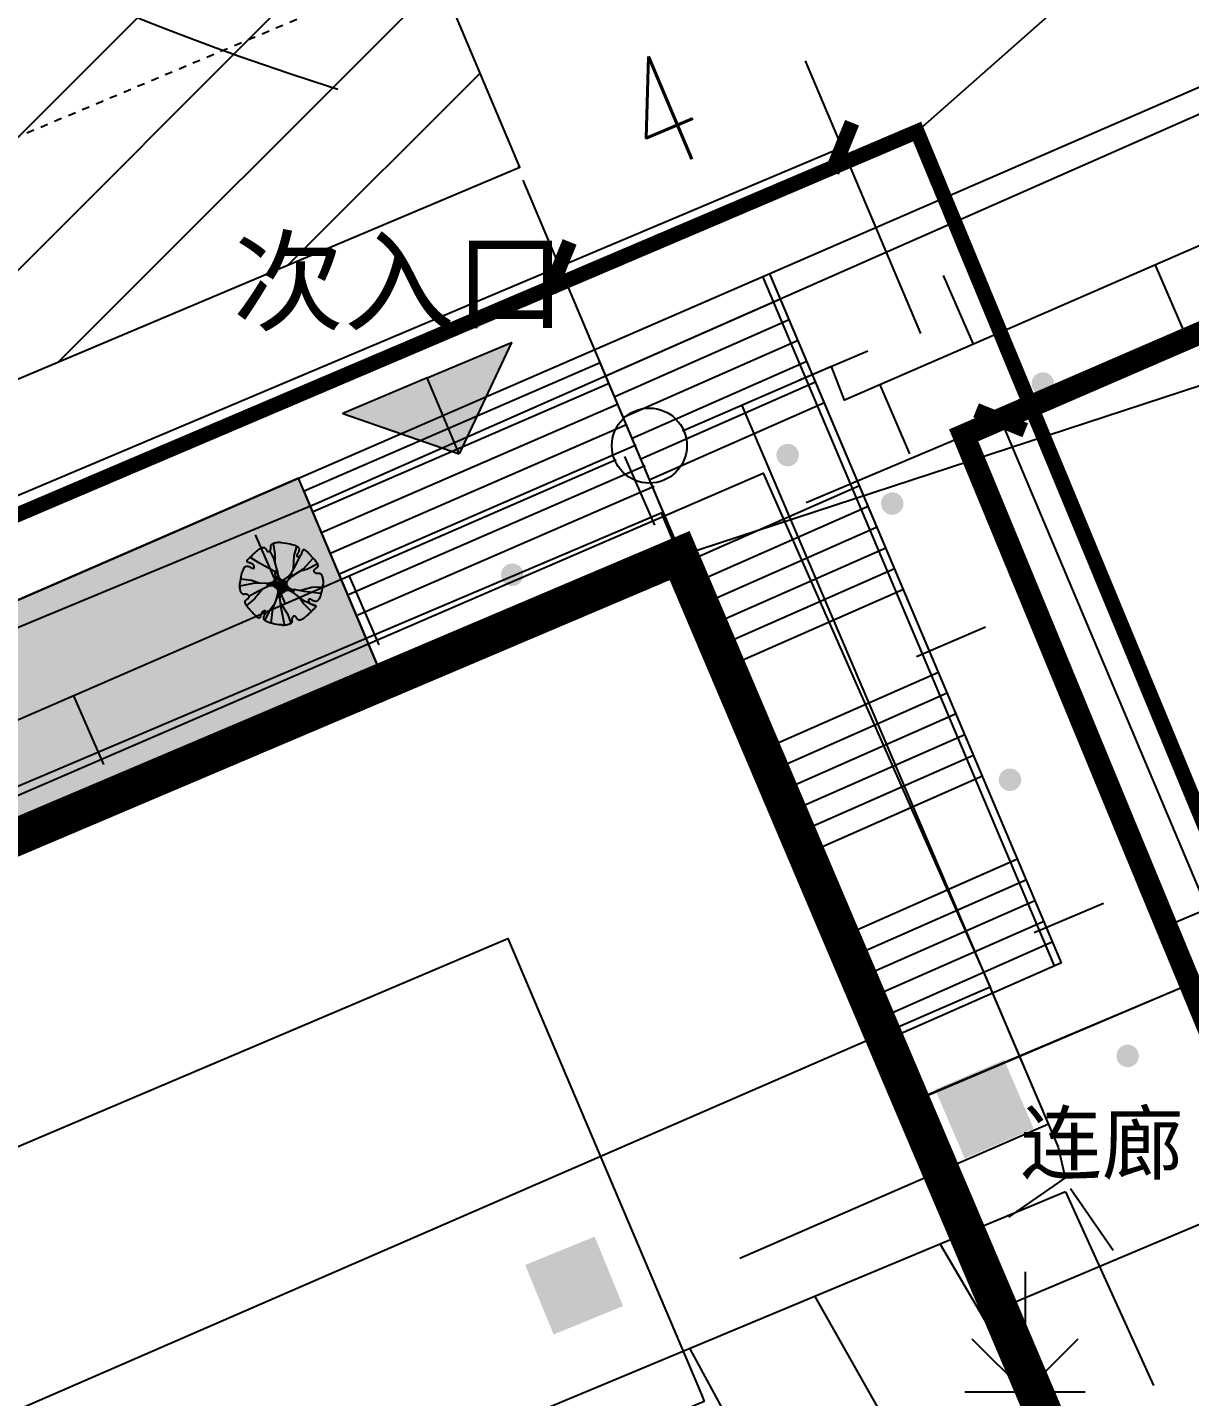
# Model space of a CAD drawing. Header units: metres. Extents: x 36500 to 80772748, y -35000 to 5806266.
# Drawn here: x 40386369.11 to 40386384.59, y 2903150.33 to 2903168.57 of the extents above; entities that cross this region are included whole.
import ezdxf
from ezdxf.enums import TextEntityAlignment as Align
from ezdxf.xclip import XClip

# ---------------------------------------------------------------- set-up
doc = ezdxf.new("R2010")
doc.units = ezdxf.units.M
doc.header["$LTSCALE"] = 10
doc.header["$XCLIPFRAME"] = 0
for name, pattern in [('2', [0]), ('236', [1.5, 1, -0.5]), ('CENTER2', [1.125, 0.75, -0.125, 0.125, -0.125]), ('DASH', [0.35, 0.25, -0.1])]:
    doc.linetypes.add(name, pattern=pattern)
for name, color, linetype in [('DIM_COOR', 3, 'Continuous'), ('dx', 252, 'Continuous'), ('PUB_DIM', 3, 'Continuous'), ('PUB_TEXT', 7, 'Continuous'), ('体育设施', 7, 'Continuous'), ('其它附属工程', 94, 'Continuous'), ('坐标', 7, 'Continuous'), ('总平面-场地', 40, 'Continuous'), ('总平面-建筑轮廓线', 4, 'Continuous'), ('总平面-消防登高面', 2, 'Continuous'), ('总平面-绿化', 3, 'Continuous'), ('总平面定位', 7, 'Continuous'), ('文字标注', 7, 'Continuous'), ('用地红线', 7, 'Continuous')]:
    doc.layers.add(name, color=color, linetype=linetype)
doc.styles.add('_TCH_DIM_T3', font='SIMPLEX', dxfattribs={"width": 0.7058823529411765, "bigfont": 'GBCBIG'})
doc.styles.get("Standard").update_dxf_attribs({"font": ''})
doc.styles.add('宋体', font='')
doc.styles.get('Standard').set_extended_font_data('SimSun')
doc.styles.get('宋体').set_extended_font_data('SimSun')
doc.dimstyles.new('_TCH_ARCH_MM_M&&1', dxfattribs={"dimtxt": 1.4875, "dimasz": 0.5, "dimexe": 1.25, "dimexo": 1.5, "dimgap": 0.6312500000000001, "dimtad": 1, "dimdec": 0, "dimzin": 0, "dimdsep": 46, "dimtxsty": '_TCH_DIM_T3', "dimblk": 'ARCHTICK', "dimcen": 0.09, "dimclrt": 7, "dimazin": 2, "dimtfac": 1, "dimtdec": 0, "dimtix": 1, "dimtmove": 2, "dimatfit": 3, "dimfxl": 0, "dimtolj": 1, "dimtzin": 0, "dimarcsym": 0})

# ---------------------------------------------------------------- blocks, each defined once
blk = doc.blocks.new('A$C5779447E')
h = blk.add_hatch(color=256)
h.dxf.hatch_style = 1
h.paths.add_polyline_path([(0, 274.1815253379755), (0, -274.1815253379755), (-609.7725803200155, -274.1815253379755)])
h.paths.add_polyline_path([(0, 274.1815253379755), (0, -274.1815253379755), (609.7725803200155, -274.1815253379755)])
for points in [[(0, 274.1815253379755), (0, -274.1815253379755), (-609.7725803200155, -274.1815253379755), (0, 274.1815253379755)], [(0, 274.1815253379755), (0, -274.1815253379755), (609.7725803200155, -274.1815253379755), (0, 274.1815253379755)]]:
    blk.add_lwpolyline(points)
blk = doc.blocks.new('954200')
at = {"color": 0, "linetype": 'Continuous', "lineweight": -3, "flags": 128}
for points in [[(0, 1.6), (0, 0), (0.707, 0.707)], [(-0.707, 0.707), (0, 0)], [(-0.8, 0), (0.8, 0)]]:
    blk.add_lwpolyline(points, dxfattribs=at)
blk = doc.blocks.new('6452110')
at = {"linetype": '2'}
h = blk.add_hatch(color=0, dxfattribs=at)
edge = h.paths.add_edge_path(flags=0)
edge.add_arc((0, 0.8499999999999998), 0.15, 0, 360)
blk = doc.blocks.new('6452120')
at = {"color": 0, "linetype": 'Continuous', "flags": 128}
blk.add_lwpolyline([(0, 0), (0, 1)], dxfattribs=at)
blk = doc.blocks.new('2382010')
at = {"linetype": '2'}
blk.add_hatch(color=0, dxfattribs=at).paths.add_polyline_path([(-0.5, -0.5), (0.5, -0.5), (0.5, 0.5), (-0.5, 0.5)])
blk = doc.blocks.new('地形1')
at = {"layer": 'dx', "linetype": '2'}
h = blk.add_hatch(color=252, dxfattribs=at)
edge = h.paths.add_edge_path(flags=0)
edge.add_arc((40386380.63142641, 2903162.226937691), 0.1499997497983925, 0, 360)
h = blk.add_hatch(color=252, dxfattribs=at)
edge = h.paths.add_edge_path(flags=0)
edge.add_arc((40386382.19948895, 2903158.54710365), 0.149999913486051, 0, 360)
h = blk.add_hatch(color=252, dxfattribs=at)
edge = h.paths.add_edge_path(flags=0)
edge.add_arc((40386383.76754856, 2903154.867268362), 0.1500000744950821, 0, 360)
at = {"layer": 'dx', "color": 252, "linetype": 'Continuous', "lineweight": -3, "flags": 128}
for points in [[(40386433.669605, 2903189.007678999), (40386372.958009, 2903162.220727999), (40386344.45625, 2903150.387472), (40386340.672179, 2903156.169646001), (40386373.918734, 2903171.010666999)], [(40386386.51236583, 2903166.439682469), (40386381.71139017, 2903164.349963191)], [(40386381.71139017, 2903164.349963191), (40386381.31228847, 2903165.266869857)], [(40386381.71139017, 2903164.349963191), (40386379.993, 2903163.602), (40386379.82, 2903164.052), (40386377.83667857, 2903163.19025)], [(40386379.387417, 2903163.870847999), (40386380.30737574, 2903164.262863196)], [(40386378.62782283, 2903163.534947668), (40386382.83945484, 2903153.651331669), (40386382.93582284, 2903153.244258668), (40386382.17882684, 2903152.720496668)], [(40386376.95520238, 2903162.80725), (40386372.54782142, 2903160.89225)], [(40386372.54782142, 2903160.89225), (40386372.14931455, 2903161.809415343)], [(40386372.54782142, 2903160.89225), (40386368.58117857, 2903159.16875)], [(40386380.95547779, 2903160.191013034), (40386381.87543653, 2903160.583028231)], [(40386382.52353857, 2903156.51117807), (40386383.44349732, 2903156.903193267)], [(40386382.938421, 2903153.056396999), (40386366.253742, 2903146.092636)], [(40386382.938421, 2903153.056396999), (40386384.111594, 2903150.475746001)], [(40386383.00617759, 2903153.103277468), (40386383.57515831, 2903152.280926607)], [(40386381.2699531, 2903152.360020899), (40386382.10801791, 2903150.929651465)], [(40386379.6014852, 2903151.663644799), (40386381.25124976, 2903148.740480472)], [(40386377.9330173, 2903150.967268699), (40386378.74471705, 2903149.474473806)]]:
    blk.add_lwpolyline(points, dxfattribs=at)
at = {"layer": 'dx', "color": 252, "linetype": '236', "lineweight": -3, "flags": 128}
for points in [[(40386384.265, 2903156.587000001), (40386385.12384595, 2903154.582177121), (40386416.41256805, 2903167.986442544)], [(40386337.33618, 2903134.220549001), (40386382.71191499, 2903153.9626788), (40386381.93613712, 2903155.78588671)]]:
    blk.add_lwpolyline(points, dxfattribs=at)
at = {"layer": 'dx', "color": 252, "linetype": 'Continuous', "lineweight": -3, "flags": 128}
blk.add_lwpolyline([(40386336.22, 2903135.908000002), (40386335.91779541, 2903136.603134633), (40386333.19537166, 2903142.86475264), (40386375.84, 2903161.302), (40386378.90992291, 2903162.62926982), (40386381.93613712, 2903155.78588671)], close=True, dxfattribs=at)
at = {"layer": 'dx', "color": 252, "linetype": 'Continuous', "lineweight": -3}
blk.add_polyline3d([(40386413.325, 2903176.942, 0), (40386415.75305579, 2903171.29165131, 0), (40386420.564, 2903173.359, 0), (40386429.66314638, 2903177.26906578, 0), (40386430.967928, 2903174.222761001, 0), (40386416.41197289, 2903167.986187544, 0), (40386415.63400148, 2903169.829165339, 0), (40386384.265, 2903156.587000001, 0), (40386381.583, 2903163.136, 0)], close=True, dxfattribs=at)
blk.add_circle((40386377.39594052, 2903162.998749864), 0.4999999851796118, dxfattribs=at)
at = {"layer": 'dx', "color": 252}
for name, p, rotation in [('6452120', (40386384.13156001, 2903165.403389811), 203.5220289546251), ('6452110', (40386382.29774667, 2903164.605186414), 203.5220289546251), ('6452120', (40386380.46393334, 2903163.806983017), 203.5220289546251), ('6452110', (40386378.89890909, 2903163.65178747), 203.4848728831772), ('6452120', (40386377.06457841, 2903162.85477371), 203.4848728831772), ('6452110', (40386375.23024772, 2903162.05775995), 203.4848728831772), ('6452120', (40386373.39591704, 2903161.26074619), 203.4848728831772), ('6452110', (40386371.56158635, 2903160.46373243), 203.4848728831772), ('6452120', (40386369.72725566, 2903159.66671867), 203.4848728831772), ('2382010', (40386381.85877558, 2903154.15897116), 203.2691344804362), ('2382010', (40386376.39401962, 2903151.8089639), 202.2595231823904)]:
    blk.add_blockref(name, p, dxfattribs=dict(at, rotation=rotation))
blk.add_blockref('954200', (40386382.399742, 2903150.392067897), dxfattribs=at)
blk = doc.blocks.new('_ArchTick')
at = {"color": 0, "linetype": 'ByBlock', "const_width": 0.4}
blk.add_lwpolyline([(-0.5, -0.5), (0.5, 0.5)], dxfattribs=at)
blk = doc.blocks.new('*D278')
at = {"layer": 'Defpoints', "color": 0, "linetype": 'Continuous', "transparency": 16777216}
for p in [(40386370.35472524, 2903179.297420742), (40386371.77932812, 2903175.922718158), (40386336.79018683, 2903161.152340639)]:
    blk.add_point(p, dxfattribs=at)
at = {"layer": '总平面-消防登高面', "color": 0, "linetype": 'Continuous', "lineweight": -2, "transparency": 16777216}
for p, q in [((40386371.19596443, 2903177.304632343), (40386369.86858884, 2903180.449015897)), ((40386335.36558396, 2903164.527043223), (40386370.35472524, 2903179.297420742)), ((40386336.20682315, 2903162.534254825), (40386334.87944756, 2903165.678638378))]:
    blk.add_line(p, q, dxfattribs=at)
at = {"layer": '总平面-消防登高面', "color": 0, "linetype": 'Continuous', "lineweight": -2, "transparency": 16777216, "xscale": 0.5, "yscale": 0.5, "zscale": 0.5}
for p, rotation in [((40386370.35472524, 2903179.297420742), 22.88663867739239), ((40386335.36558396, 2903164.527043223), 202.8866386773924)]:
    blk.add_blockref('_ArchTick', p, dxfattribs=dict(at, rotation=rotation))
at = {"layer": '总平面-消防登高面', "color": 7, "linetype": 'Continuous', "transparency": 16777216, "insert": (40386352.32540456, 2903173.178986656), "char_height": 1.4875, "attachment_point": 5, "rotation": 22.886638677392387, "style": '_TCH_DIM_T3'}
blk.add_mtext('\\A1;38', dxfattribs=at)
blk = doc.blocks.new('*D293')
at = {"layer": 'Defpoints', "color": 0, "linetype": 'Continuous', "transparency": 16777216}
for p in [(40386378.10089917, 2903161.658283183), (40386387.36376586, 2903150.809550505), (40386383.38893215, 2903149.131607225)]:
    blk.add_point(p, dxfattribs=at)
at = {"layer": 'PUB_DIM', "color": 0, "linetype": 'Continuous', "lineweight": -2, "transparency": 16777216}
for p, q in [((40386379.48281337, 2903162.241646864), (40386383.22732805, 2903163.822362863)), ((40386382.07573289, 2903163.336226463), (40386387.36376586, 2903150.809550505)), ((40386384.77084634, 2903149.714970905), (40386388.51536102, 2903151.295686904))]:
    blk.add_line(p, q, dxfattribs=at)
at = {"layer": 'PUB_DIM', "color": 0, "linetype": 'Continuous', "lineweight": -2, "transparency": 16777216, "xscale": 0.5, "yscale": 0.5, "zscale": 0.5}
for p, rotation in [((40386382.07573289, 2903163.336226463), 112.8866386622384), ((40386387.36376586, 2903150.809550505), 292.8866386622385)]:
    blk.add_blockref('_ArchTick', p, dxfattribs=dict(at, rotation=rotation))
at = {"layer": 'PUB_DIM', "color": 7, "linetype": 'Continuous', "transparency": 16777216, "insert": (40386385.98650405, 2903157.607638519), "char_height": 1.4875, "attachment_point": 5, "rotation": 292.8866386622384, "style": '_TCH_DIM_T3'}
blk.add_mtext('\\A1;14', dxfattribs=at)
blk = doc.blocks.new('*D294')
at = {"layer": 'Defpoints', "color": 0, "linetype": 'Continuous', "transparency": 16777216}
for p in [(40386382.06254073, 2903151.499242123), (40386383.94732402, 2903147.034430817), (40386334.04102279, 2903131.227354247)]:
    blk.add_point(p, dxfattribs=at)
at = {"layer": 'PUB_DIM', "color": 0, "linetype": 'Continuous', "lineweight": -2, "transparency": 16777216}
for p, q in [((40386382.64590441, 2903150.117327936), (40386384.43346041, 2903145.882835662)), ((40386335.92580608, 2903126.762542941), (40386383.94732402, 2903147.034430817)), ((40386334.62438647, 2903129.84544006), (40386336.41194247, 2903125.610947786))]:
    blk.add_line(p, q, dxfattribs=at)
at = {"layer": 'PUB_DIM', "color": 0, "linetype": 'Continuous', "lineweight": -2, "transparency": 16777216, "xscale": 0.5, "yscale": 0.5, "zscale": 0.5}
for p, rotation in [((40386383.94732402, 2903147.034430817), 22.88663868115071), ((40386335.92580608, 2903126.762542941), 202.8866386811507)]:
    blk.add_blockref('_ArchTick', p, dxfattribs=dict(at, rotation=rotation))
at = {"layer": 'PUB_DIM', "color": 7, "linetype": 'Continuous', "transparency": 16777216, "insert": (40386359.40181501, 2903138.165241549), "char_height": 1.4875, "attachment_point": 5, "rotation": 22.886638681150714, "style": '_TCH_DIM_T3'}
blk.add_mtext('\\A1;52', dxfattribs=at)
blk = doc.blocks.new('*D296')
at = {"layer": 'Defpoints', "color": 0, "linetype": 'Continuous', "transparency": 16777216}
for p in [(40386376.20096216, 2903165.384574505), (40386377.83119082, 2903161.522770667), (40386329.94745079, 2903141.309044555)]:
    blk.add_point(p, dxfattribs=at)
at = {"layer": 'PUB_DIM', "color": 0, "linetype": 'Continuous', "lineweight": -2, "transparency": 16777216}
for p, q in [((40386377.24782714, 2903162.904684853), (40386375.71482576, 2903166.536169659)), ((40386328.31722214, 2903145.170848392), (40386376.20096216, 2903165.384574505)), ((40386329.36408711, 2903142.69095874), (40386327.83108574, 2903146.322443547))]:
    blk.add_line(p, q, dxfattribs=at)
at = {"layer": 'PUB_DIM', "color": 0, "linetype": 'Continuous', "lineweight": -2, "transparency": 16777216, "xscale": 0.5, "yscale": 0.5, "zscale": 0.5}
for p, rotation in [((40386376.20096216, 2903165.384574505), 22.88663873019065), ((40386328.31722214, 2903145.170848392), 202.8866387301906)]:
    blk.add_blockref('_ArchTick', p, dxfattribs=dict(at, rotation=rotation))
at = {"layer": 'PUB_DIM', "color": 7, "linetype": 'Continuous', "transparency": 16777216, "insert": (40386351.72434212, 2903156.544466119), "char_height": 1.4875, "attachment_point": 5, "rotation": 22.88663873019065, "style": '_TCH_DIM_T3'}
blk.add_mtext('\\A1;52', dxfattribs=at)
blk = doc.blocks.new('*D297')
at = {"layer": 'Defpoints', "color": 0, "linetype": 'Continuous', "transparency": 16777216}
for p in [(40386379.96302436, 2903166.97269804), (40386381.59325301, 2903163.110894205), (40386377.83119083, 2903161.522770669)]:
    blk.add_point(p, dxfattribs=at)
at = {"layer": 'PUB_DIM', "color": 0, "linetype": 'Continuous', "lineweight": -2, "transparency": 16777216}
for p, q in [((40386381.00988933, 2903164.49280839), (40386379.47688795, 2903168.124293195)), ((40386376.20096218, 2903165.384574505), (40386379.96302436, 2903166.97269804)), ((40386377.24782715, 2903162.904684855), (40386375.71482577, 2903166.536169659))]:
    blk.add_line(p, q, dxfattribs=at)
at = {"layer": 'PUB_DIM', "color": 0, "linetype": 'Continuous', "lineweight": -2, "transparency": 16777216, "xscale": 0.5, "yscale": 0.5, "zscale": 0.5}
for p, rotation in [((40386379.96302436, 2903166.97269804), 22.88663873627908), ((40386376.20096218, 2903165.384574505), 202.8866387362791)]:
    blk.add_blockref('_ArchTick', p, dxfattribs=dict(at, rotation=rotation))
at = {"layer": 'PUB_DIM', "color": 7, "linetype": 'Continuous', "transparency": 16777216, "insert": (40386377.54724322, 2903167.445390943), "char_height": 1.4875, "attachment_point": 5, "rotation": 22.886638736279085, "style": '_TCH_DIM_T3'}
blk.add_mtext('\\A1;4', dxfattribs=at)
blk = doc.blocks.new('$plan$00004033')
for p, q in [((-187.0174889028276, 629.2077917575807), (-288.8502245962591, 811.8486666202516)), ((-155.3071195244993, 726.8022735595732), (-199.2390209794248, 989.2444785594853)), ((-157.121948897824, 522.3832049369812), (-155.3071195244993, 726.8022735595732)), ((297.8033670544537, 373.1006114006013), (314.6984589934145, 689.5249757766724)), ((314.6984589934145, 689.5249757766724), (380.7039254188567, 924.7549486637145)), ((451.9891847372201, 683.5108844757051), (355.7452233493241, 474.4822618961334)), ((-558.6894353270618, 512.5903315067262), (-779.9654394209356, 660.0186393737822)), ((-167.8153071761335, 300.5565856456669), (-558.6894353270618, 512.5903315067262)), ((-104.4770221173967, 339.2121071338624), (-187.0174889028276, 629.2077917575807)), ((-167.8153071761335, 300.5565856456669), (-104.4770221173967, 339.2121071338624)), ((-104.4770221173967, 339.2121071338624), (-87.40253059864335, 235.6685819625854)), ((355.7452233493241, 474.4822618961334), (233.8291319727869, 252.2595585346135)), ((290.165324050191, 203.9664826393127), (540.4612024485978, 372.0807261943846)), ((448.1032128989609, 310.6377656459808), (643.0781134367135, 372.0807261943846)), ((540.4612024485978, 372.0807261943846), (783.7564434111264, 634.2843019962311)), ((643.0781134367135, 372.0807261943846), (879.0997783303173, 494.9615489482967)), ((-656.3631387293426, 16.7910749912262), (-1026.425145238623, -56.09507684707933)), ((-739.3819635689288, 77.10778169632249), (-1002.555036741498, 116.4251619815914)), ((-545.5286893546436, 12.21281027793884), (-739.3819635689288, 77.10778169632249)), ((-355.0544463395927, 5.678128862389713), (-656.3631387293426, 16.7910749912262)), ((-355.0544463395927, 5.678128862389713), (-250.1825870692701, 28.93282999993244)), ((-337.8634671926702, -66.50537271499343), (-355.0544463395927, 5.678128862389713)), ((-353.70216235517, 0), (133.5771125137835, 0)), ((-281.7703826069919, 21.92842702865892), (128.1961674094346, -20.88425126076618)), ((-207.5068415105197, 47.13609247207933), (124.6081375896902, -5.760716247561504)), ((-190.6389357507433, 60.60496554373822), (133.5771125137835, 0)), ((-177.0980948090582, 75.7114531040279), (123.4195743382006, 10.2477316379518)), ((-167.8153071761335, 300.5565856456669), (-167.8153071761335, 300.5565856456669)), ((-166.9837257504551, 298.68246836662), (-89.92032999398361, 250.9370793342678)), ((-161.2435305953113, 304.5673581123265), (-91.43618122341286, 260.1295389652223)), ((-150.9052270531683, 133.2019511222752), (128.1784522414237, 40.0126327037724)), ((-146.7272992253274, 151.8283529758482), (131.7171287119418, 48.53371663093276)), ((-143.0329441070644, 194.3609948158264), (-58.40247393846221, 156.0409762859344)), ((-120.0511559665174, 329.7071725845308), (-100.5397068977327, 315.3353499412624)), ((147.4998929679423, 163.6383223056764), (194.8358303844725, 122.806265783307)), ((169.1321662008559, 182.891167831418), (211.3812046527892, 139.3091642856598)), ((181.7718806743651, 194.9553892135591), (221.6742953479261, 149.0639989376068)), ((210.0590870439919, 224.4252708911808), (246.1081799268868, 170.7834741592378)), ((220.1556585192593, 235.871789741519), (267.0681836068543, 187.9408288955601)), ((234.4572801411123, 250.436514377594), (289.9507329881162, 206.1352673530491)), ((289.9507329881162, 206.1352673530491), (271.4492224395071, 191.3673354625789)), ((-800.3577763855428, -305.3937276363285), (-567.1148847401346, -174.6268358230591)), ((-460.6482992828096, -126.6647263050108), (-660.3062908172578, -372.7267287254363)), ((-567.1148847401346, -174.6268358230591), (-364.3375062644336, -78.99127950669208)), ((-364.3375062644336, -78.99127950669208), (-337.8634671926702, -66.50537271499343)), ((-343.9195649445028, -41.07631855011277), (140.3907416045695, -46.01322283745685)), ((-115.2774652004446, -335.7028311729518), (-218.9560113549087, -618.8303371906368)), ((-167.6053606152564, -71.10055637359619), (150.2033446252317, -58.35357770918927)), ((-140.4031438350648, -88.94611921311298), (158.5906040668633, -66.34973635674396)), ((-115.2774652004446, -335.7028311729518), (-87.40253059864335, -259.021449804306)), ((-41.31457074881473, -341.6591669559566), (-115.2774652004446, -335.7028311729518)), ((-113.5975428581442, -331.0815190315334), (195.8499812662631, -105.0869844913395)), ((-107.9865763366251, -121.6761226177186), (171.8310152530466, -80.90088691712299)), ((-106.9967435538856, -312.9233275890438), (192.344659864917, -102.1129060268431)), ((-98.09769814611354, -288.4428720474243), (187.457194948176, -97.68688664435467)), ((-90.68574271797843, -151.345850944519), (35.30162277219642, -100.7960554599849)), ((-85.37453397513309, -165.5661489486665), (77.96463893055625, -94.57916760444641)), ((-81.9366915285791, -178.5329459190398), (108.4375154554873, -90.13863682746887)), ((-78.65278900861449, -207.9253023624333), (157.9667329072981, -82.9212007522583)), ((197.8557951807888, -174.299050664893), (238.3221617162199, -130.9142669677822)), ((209.0610976338357, -177.331823539731), (246.6058130085439, -134.1909121513454)), ((241.3540428400011, -190.3585695743532), (274.6600100934302, -141.861924505225)), ((283.4902832090884, -213.1538885116606), (245.5526470840123, -192.5708543777437)), ((255.8790514111315, -198.1734370231716), (288.7709407746588, -143.8751515388576)), ((312.0108867466479, -144.6516050338832), (283.4902832090884, -213.1538885116606)), ((283.4902832090884, -213.1538885116606), (520.7221100747556, -399.2492562770931)), ((561.031380838147, -191.9301064968022), (312.0108867466479, -144.6516050338832)), ((433.7461934149178, -330.3985078811675), (552.4324795186549, -496.843738079071)), ((446.7066832840355, -168.1527790546388), (752.865007621047, -86.4404604434967)), ((975.280590158698, -240.7615605831234), (561.031380838147, -191.9301064968022)), ((752.865007621047, -86.4404604434967), (1018.537240618447, -75.64969496727281)), ((-660.3062908172578, -372.7267287254363), (-863.0716005265567, -533.0099705696193)), ((-180.3520945251075, -514.8352735042572), (-301.974836194524, -679.1470438957185)), ((-218.9560113549087, -618.8303371906368), (-261.3956085026293, -971.7095747470885)), ((-9.327532869574497, -593.1015912055882), (-39.3096819579805, -340.2399776458769)), ((-22.04222543835931, -477.0247441291722), (150.2789330661326, -742.9481186389894)), ((72.24103994369216, -1002.165750265121), (-9.327532869574497, -593.1015912055882)), ((520.7221100747556, -399.2492562770931), (846.6691105961945, -550.2573472499935)), ((552.4324795186549, -496.843738079071), (742.2337918877747, -683.3414180755644)), ((-301.974836194524, -679.1470438957185), (-413.0262038648216, -901.9108623981447)), ((150.2789330661326, -742.9481186389894), (236.1971651851927, -974.8930650234252))]:
    blk.add_line(p, q)
blk.add_lwpolyline([(258.7893849849497, -883.0226685047237), (259.4950874984061, -893.3898440360936), (260.4754418611556, -903.5735710144072), (261.2955826342077, -913.5738384246797), (261.520644509772, -923.3906357765227), (260.715762180087, -933.0239520549803), (258.5051966905739, -942.4661329269438), (254.7497148275288, -951.6789497375576), (249.3692099273176, -960.6165284156887), (242.2835750639351, -969.2329964637756), (233.4127035737183, -977.4824808597477), (222.6764885962039, -985.3191091060726), (209.9948234677286, -992.6970071315736), (195.2876012623456, -999.5703034877806), (178.4838411271485, -1005.888841915134), (159.549064862731, -1011.58533792496), (138.4579200148728, -1016.588224315652), (115.1850542604952, -1020.825933885571), (89.705115276578, -1024.226898908615), (61.99275054335885, -1026.719553756717), (32.0226078689011, -1028.232329654697), (4.243879443398328, -1014.832537555703), (-59.07030178308196, -1009.396720552453), (-116.9487825810938, -1002.107003927231), (-169.4603561580152, -993.3067028522491), (-216.6738155901403, -983.3391314506443), (-258.6579540848761, -972.5476048946293), (-295.4815648496005, -961.2754373073549), (-327.2134411573497, -949.8659443855286), (-353.9223760187597, -938.6624397277919), (-375.753617656228, -927.939575576791), (-393.1582337617729, -917.6973524570494), (-406.663747042403, -907.867107439044), (-416.7976800084143, -898.3801765441895), (-424.0875553011865, -889.1678973674861), (-429.0608956277574, -880.161607503891), (-432.2452236294776, -871.2926434993715), (-434.1680618167011, -862.4923418998806), (-435.269012510762, -853.6996699810115), (-435.6359960317641, -844.8841100692662), (-435.269012510762, -836.0227752208739), (-434.1680618167011, -827.0927774429292), (-432.333144080636, -818.0712287425995), (-429.764259171483, -808.9352421760559), (-426.461407220384, -799.6619292259129), (-422.4245880305971, -790.2284029483708), (-417.6920293390722, -780.6270341873169), (-412.4548681914894, -770.9112270355254), (-406.9424693703622, -761.149644422534), (-401.3841975927207, -751.4109492778807), (-396.0094176411658, -741.763805055627), (-391.0474941670982, -732.2768746852962), (-386.7277918875188, -723.0188200473785), (-383.2796755850286, -714.0583056449977), (-380.9095734000293, -705.4792511463165), (-379.7321678876906, -697.4266136646183), (-379.8392047643865, -690.0606049537746), (-381.3224299430876, -683.5414393901738), (-384.2735893368808, -678.0293303012877), (-388.7844288587658, -673.6844915390102), (-394.9466944217711, -670.6671364307404), (-402.8521318078128, -669.1374788284302), (-412.5007410824328, -669.2481023788423), (-423.525538724658, -671.121074628827), (-435.4677952349157, -674.870835018155), (-447.8687811791751, -680.6118198394688), (-460.2697671234637, -688.4584695816011), (-472.2120236337214, -698.5252205371944), (-483.2368212759466, -710.9265121460048), (-492.8854305505956, -725.7767822742462), (-500.8596755683393, -742.9959234714479), (-507.5035944223491, -761.7256501674565), (-513.3217786192981, -780.9131299018773), (-518.8188197314594, -799.505530214301), (-524.4993093311641, -816.4500202179042), (-530.8678389906854, -830.6937674522487), (-538.4290003478382, -841.1839399814635), (-547.6873848438117, -846.8677063941868), (-559.013791692254, -846.9974030971498), (-572.2438499510317, -842.0460414409608), (-587.0793963849574, -832.7918021678925), (-603.2222675621597, -820.0128644466313), (-620.374300312993, -804.487409019479), (-638.2373312056152, -786.9936155796022), (-656.5131970047805, -768.3096643447789), (-674.9037343442469, -749.2137350082485), (-693.1490073323221, -730.3466835021973), (-711.1419899106113, -711.8000638961821), (-728.8138835608988, -693.5281059741974), (-746.0958896339143, -675.4850395202666), (-762.9192095458711, -657.6250943183986), (-779.2150447130407, -639.9025001525879), (-794.9145964860945, -622.2714862823486), (-809.9490663469041, -604.686281967166), (-824.2381837189168, -587.131632566452), (-837.6557909727126, -569.7143389225093), (-850.0642582893342, -552.5717169284908), (-861.3259561121668, -535.8410824775783), (-871.3032548189367, -519.6597514629393), (-879.8585246563161, -504.1650403022795), (-886.8541360676318, -489.4942643642426), (-892.1524593651266, -475.7847400665196), (-895.6426276862476, -463.1318242549896), (-897.320825469491, -451.4630433559505), (-897.2100001096696, -440.663962650302), (-895.3330988705129, -430.6201500415773), (-891.7130690157501, -421.2171713352291), (-886.3728578090522, -412.3405933856993), (-879.3354126453487, -403.8759835719975), (-870.6236807227106, -395.7089082241146), (-860.3638161957351, -387.7287474632176), (-849.0948010444845, -379.8401376247493), (-837.4588240086887, -371.951527786252), (-826.0980737626523, -363.9713675498933), (-815.6547391772474, -355.8081059932738), (-806.7710089266329, -347.3701921939937), (-800.0890718162264, -338.5660762786865), (-796.2511166512995, -329.3042078495055), (-795.7158511638845, -319.5616978645412), (-798.2080593168939, -309.5903121471492), (-803.269044196626, -299.7104768276185), (-810.4401087582082, -290.2426190853148), (-819.2625560879678, -281.5071660995454), (-829.2776890754903, -273.8245450496761), (-840.0268108725577, -267.5151831150142), (-851.0512244343845, -262.8995069503871), (-861.9686804532976, -260.1720618724794), (-872.7027204394544, -259.0238652229309), (-883.2533335089538, -259.0200503826054), (-893.620508974811, -259.7257528305054), (-903.8042358875246, -260.7061069965275), (-913.8045034945098, -261.5262478351506), (-923.6213009119238, -261.7513097763149), (-933.2546174526069, -260.9464277744264), (-942.6967985212832, -258.7358623504551), (-951.9096148073877, -254.9803804874391), (-960.8471934855188, -249.5998752594023), (-969.4636615335912, -242.5142407894164), (-977.7131459951488, -233.6433691024868), (-985.5497739791899, -222.9071537971467), (-992.9276725292293, -210.225488996497), (-999.8009686887235, -195.5182667255431), (-1006.119507181647, -178.7145067214879), (-1011.816003125903, -159.7797301292449), (-1016.818889451024, -138.6885852813721), (-1021.056598955402, -115.4157194614381), (-1024.457564437398, -89.9357804775209), (-1026.950218760976, -62.22341613769822), (-1028.462994855639, -32.25327320098586), (-1022.920235128302, -1.774973164458061), (-1009.627385884509, 58.83963651656813), (-1002.337669456014, 116.7181173801509), (-993.5373681843485, 169.2296906948177), (-983.5697968483, 216.4431499958009), (-972.7782700300304, 258.4272888183623), (-961.5061026394396, 295.2508991241484), (-950.0966093242023, 326.9827760219487), (-938.8931048631639, 353.6917104244203), (-928.1702411055594, 375.5229521274596), (-917.928017920276, 392.9275686264009), (-908.0977723777323, 406.4330815792055), (-898.610841679576, 416.5670147419005), (-889.3985626995418, 423.8568897724181), (-880.3922726392775, 428.8302299022762), (-871.5233084380598, 432.0145583629637), (-862.7230071663944, 433.9373962879181), (-853.9303351163835, 435.0383472442627), (-845.1147754669219, 435.4053303718538), (-836.2534404218168, 435.0383472442627), (-827.3234425127594, 433.9373962879181), (-818.3018939435569, 432.1024785518675), (-809.1659071803297, 429.5335935115727), (-799.8925944924558, 426.2307416915864), (-790.4590682804555, 422.1939225673705), (-780.8576993227034, 417.4613637447328), (-771.1418921053264, 412.2242027282628), (-761.3803094923351, 406.7118041038484), (-751.6416146755073, 401.1535324573488), (-741.9944703876827, 395.778752374652), (-732.5075396239845, 390.816828441617), (-723.2494853794778, 386.4971262931795), (-714.288970583686, 383.0490099906892), (-705.7099165439577, 380.6789078712463), (-697.6572785377357, 379.5015027523041), (-690.2912700236047, 379.6085396289855), (-683.7721045255748, 381.0917645454319), (-678.2599955678015, 384.042924070367), (-673.9151567399531, 388.5537631988554), (-670.8978016316978, 394.7160290241154), (-669.3681437015621, 402.621466541299), (-669.4787673175306, 412.270075750348), (-671.3517399609118, 423.2948735237151), (-675.1014998913015, 435.2371296405763), (-680.8424853682372, 447.6381159782322), (-688.6891345202894, 460.0391017913789), (-698.7558857381373, 471.9813584327785), (-711.1571771502349, 483.0061556816072), (-726.0074471473781, 492.6547648906708), (-743.2265888035326, 500.6290101051418), (-761.9563153683994, 507.2729292869481), (-781.1437949061365, 513.0911130905151), (-799.7361956119566, 518.5881542682619), (-816.6806854844181, 524.2686439991085), (-830.9244327187625, 530.637173461917), (-841.4146054446901, 538.1983348846406), (-847.0983717262716, 547.4567194461852), (-847.2280684292346, 558.7831261634856), (-842.2767069041583, 572.0131843566924), (-833.022467237708, 586.8487311840145), (-820.2435295820324, 602.9916022300749), (-804.7180739581672, 620.1436346530827), (-787.2242805182905, 638.0066656112758), (-768.5403292834962, 656.2825317382812), (-749.4444002747623, 674.6730686187657), (-730.5773486375838, 692.9183420658082), (-712.0307291626959, 710.9113246440975), (-693.7587713718385, 728.5832180976868), (-675.7157049834932, 745.8652241706877), (-657.8557597160543, 762.6885440826445), (-640.1331652879744, 778.9843790531158), (-622.5021512866224, 794.683931350708), (-604.9169474959344, 809.7184006214229), (-587.3622978985513, 824.0075183868321), (-569.9450040578813, 837.4251253128023), (-552.8023819983209, 849.8335928916931), (-536.0717475474084, 861.0952905177983), (-519.8904166638822, 871.0725896835356), (-504.3957053065387, 879.6278592586605), (-489.7249294340581, 886.623470735547), (-476.015405005237, 891.9217940330418), (-463.3624896526308, 895.4119622230501), (-451.6937084257806, 897.0901599407225), (-440.8946279823867, 896.9793344497593), (-430.8508150458365, 895.1024335384282), (-421.4478364050592, 891.4824034214107), (-412.5712587833259, 886.1421924114256), (-404.1066488385404, 879.104747247693), (-395.9395733594865, 870.3930151939421), (-387.9594129264442, 860.1331508636504), (-380.070803022405, 848.8641356468288), (-372.1821931183367, 837.2281588077458), (-364.2020326852653, 825.8674080371857), (-356.038770997533, 815.4240736484498), (-347.6008575260494, 806.5403433322936), (-338.7967416107858, 799.8584063529997), (-329.5348727881938, 796.0204509258183), (-319.7923632621969, 795.4851857662288), (-309.8209772825212, 797.9773937225254), (-299.9411418974487, 803.0383786678285), (-290.4732842207159, 810.2094434261235), (-281.7378313005174, 819.031890821454), (-274.055210250619, 829.0470236778347), (-267.7458481848444, 839.7961453437892), (-263.130172216901, 850.8205591678707), (-260.4027272701351, 861.7380147933873), (-259.2545302272047, 872.4720549106569), (-259.2507155835483, 883.0226679801854), (-259.9564180970046, 893.3898435115843), (-260.9367724597541, 903.5735704898834), (-261.7569132328063, 913.5738379001705), (-261.9819751083705, 923.3906352519989), (-261.1770927786856, 933.0239520549803), (-258.9665272891725, 942.4661329269438), (-255.2110454261274, 951.6789492130192), (-249.8305405259161, 960.6165278911503), (-242.7449056625337, 969.2329959392519), (-233.8740341723169, 977.4824803352385), (-223.1378191948024, 985.3191085815342), (-210.4561540663271, 992.6970071315736), (-195.748931926486, 999.5703029632568), (-178.9451717257471, 1005.888841915134), (-160.0103953957587, 1011.58533792496), (-138.9192506134714, 1016.588223791114), (-115.6463848590938, 1020.825933361062), (-90.16644587517658, 1024.226898908615), (-62.45408114195743, 1026.719553232193), (-32.48393846749968, 1028.232329654697), (-4.705210041996907, 1014.832537031165), (58.60897118448338, 1009.396720552453), (116.4874520480662, 1002.107003927231), (168.9990255594166, 993.3067028522491), (216.2124849259999, 983.3391314506443), (258.1966234862775, 972.5476043701201), (295.020234251002, 961.2754373073549), (326.7521105587512, 949.8659438610048), (353.4610454201611, 938.6624397277919), (375.2922870576294, 927.939575576791), (392.6969032287743, 917.6973524570494), (406.2024163782626, 907.8671069145203), (416.3363494098157, 898.3801765441895), (423.6262247025879, 889.1678973674861), (428.5995650291588, 880.161607503891), (431.783892965308, 871.2926429748622), (433.7067312181025, 862.4923418998806), (434.8076819121634, 853.6996694564732), (435.1746654331655, 844.8841100692662), (434.8076819121634, 836.0227752208739), (433.7067312181025, 827.09277691842), (431.8718134164956, 818.0712287425995), (429.3029285728844, 808.9352416515321), (426.0000765561854, 799.6619292259129), (421.9632574975403, 790.2284029483708), (417.2306987404736, 780.6270336627931), (411.9935375273199, 770.9112265110016), (406.4811387717637, 761.1496438980103), (400.9228669941222, 751.4109492778807), (395.5480870425672, 741.763805055627), (390.5861635029287, 732.2768741607579), (386.2664612889203, 723.0188200473785), (382.8183449208882, 714.0583051204594), (380.4482428669726, 705.4792511463165), (379.270837289092, 697.4266131401091), (379.3778741001879, 690.0606044292363), (380.861099344489, 683.5414388656645), (383.8122587382823, 678.0293303012877), (388.3230982601672, 673.6844915390102), (394.4853637576016, 670.6671364307404), (402.3908012092143, 669.1374783039064), (412.0394104838342, 669.2481018543331), (423.0642081260594, 671.121074628827), (435.0064646363171, 674.8708344936458), (447.4074505805766, 680.6118198394688), (459.8084365248651, 688.4584690570919), (471.7506930351228, 698.5252205371944), (482.775490677348, 710.9265116214665), (492.4240999519971, 725.7767817497224), (500.3983449697407, 742.9959234714479), (507.0422638237505, 761.7256496429472), (512.8604479551286, 780.913129377368), (518.357489067319, 799.505530214301), (524.0379787325655, 816.4500202179042), (530.4065083920868, 830.6937674522487), (537.9676697492396, 841.1839399814635), (547.2260542452132, 846.8677063941868), (558.5524610936554, 846.9974030971498), (571.7825193524332, 842.0460414409608), (586.6180657207879, 832.7918016433687), (602.7609369635611, 820.0128644466313), (619.9129697143944, 804.4874084949406), (637.7760006070166, 786.993615055093), (656.051866406182, 768.3096638202696), (674.4424036800774, 749.2137350082485), (692.6876767337235, 730.3466829776735), (710.6806593120127, 711.8000638961821), (728.3525529623003, 693.5281059741974), (745.6345590353158, 675.4850395202666), (762.4578789472725, 657.6250943183986), (778.7537140488421, 639.9024996280641), (794.453265887496, 622.2714857578248), (809.4877356827055, 604.686281967166), (823.7768531203183, 587.131632566452), (837.1944603085431, 569.7143389225093), (849.6029276907357, 552.5717169284908), (860.8646255135682, 535.84108195304), (870.8419242203381, 519.6597514629393), (879.3971940577176, 504.1650397777557), (886.3928054690332, 489.4942638397188), (891.6911287009862, 475.7847395420104), (895.1812970221072, 463.1318242549896), (896.8594948708924, 451.4630428314122), (896.7486695110711, 440.663962650302), (894.8717682719143, 430.6201495170681), (891.2517384171515, 421.2171713352291), (885.9115272104536, 412.3405933856993), (878.8740820467501, 403.8759835719975), (870.1623500585702, 395.7089076995762), (859.9024855971365, 387.7287474632176), (848.6334704458859, 379.8401376247493), (836.9974934100901, 371.951527786252), (825.6367431640538, 363.9713670253841), (815.1934085786488, 355.80810546875), (806.3096783280344, 347.3701921939937), (799.6277412176278, 338.5660762786865), (795.78978598713, 329.3042073249817), (795.2545204996859, 319.5616978645412), (797.7467287182953, 309.5903121471492), (802.8077135324274, 299.7104763031093), (809.9787781596096, 290.242618560791), (818.8012254893692, 281.5071660995454), (828.8163584768918, 273.8245450496761), (839.5654802739591, 267.5151825904759), (850.5898938357859, 262.8995069503871), (861.507349854699, 260.1720618724794), (872.2413897752558, 259.0238646984071), (882.7920029103552, 259.0200498580962), (893.1591783106123, 259.7257528305054), (903.342905288926, 260.7061069965275), (913.3431728303403, 261.5262478351506), (923.1599703133252, 261.7513097763149), (932.7932868540083, 260.9464272499172), (942.2354678571137, 258.7358618259459), (951.4482842087891, 254.9803799629299), (960.3858628869202, 249.5998752594023), (969.0023309349926, 242.5142402648926), (977.2518153965502, 233.6433685779484), (985.0884433805913, 222.9071537971467), (992.4663419306307, 210.2254884719878), (999.3396380901249, 195.5182667255431), (1005.658176583049, 178.7145061969786), (1011.354672527305, 159.7797301292449), (1016.357558852425, 138.6885852813721), (1020.595268291232, 115.4157194614381), (1023.9962338388, 89.9357804775209), (1026.488888162377, 62.22341561317444), (1028.001664257041, 32.25327320098586), (1028.462994855639, 0), (1009.166055220368, -58.83963651656813), (1001.876338857415, -116.7181173801509), (993.0760375857499, -169.2296912193269), (983.1084661841305, -216.4431505203247), (972.3169394314318, -258.4272888183623), (961.044772040841, -295.2508996486577), (949.6352787256037, -326.9827760219487), (938.4317743301362, -353.6917109489441), (927.7089104413899, -375.5229526519688), (917.4666872560774, -392.9275686264009), (907.6364418447047, -406.4330821037292), (898.1495110809774, -416.5670147419005), (888.9372321009432, -423.8568902969273), (879.9309420406789, -428.8302304267854), (871.0619778394612, -432.0145583629637), (862.2616765677958, -433.9373968124419), (853.4690045177849, -435.0383472442627), (844.6534448027523, -435.4053308963776), (835.7921098232182, -435.0383472442627), (826.8621119141608, -433.9373968124419), (817.8405633449584, -432.1024790763768), (808.7045765817311, -429.533594036111), (799.4312638938572, -426.2307422161102), (789.997737681857, -422.1939230918797), (780.3963686585339, -417.4613642692566), (770.680561441186, -412.2242032528011), (760.9189789593365, -406.7118041038484), (751.1802840113669, -401.1535324573488), (741.5331397235423, -395.778752374652), (732.0462090253859, -390.8168289661407), (722.7881547808793, -386.4971268177032), (713.8276399850874, -383.049010515213), (705.24858601093, -380.6789083957701), (697.1959479391371, -379.5015027523041), (689.8299394250062, -379.6085396289855), (683.3107738614053, -381.0917645454319), (677.798664969203, -384.042924070367), (673.4538261413545, -388.5537637233647), (670.4364710330992, -394.7160290241154), (668.9068131029635, -402.621466541299), (669.017436718932, -412.270075750348), (670.8904093623132, -423.2948735237151), (674.6401692927029, -435.2371301651001), (680.3811547696387, -447.6381159782322), (688.2278039216908, -460.0391017913789), (698.2945551395387, -471.9813584327785), (710.6958466172364, -483.006156206131), (725.5461165487795, -492.6547654151946), (742.7652582049341, -500.629010629651), (761.4949847698008, -507.2729292869481), (780.6824643075379, -513.0911130905151), (799.2748649477871, -518.5881542682619), (816.2193548858195, -524.2686439991085), (830.463102120164, -530.6371739864262), (840.9532747804915, -538.1983354091644), (846.637041127673, -547.4567194461852), (846.766737830636, -558.7831266879948), (841.8153763055598, -572.0131848812016), (832.5611366391095, -586.8487311840145), (819.7821989834338, -602.9916022300749), (804.2567433595686, -620.143635177621), (786.7629498541501, -638.006666135785), (768.0789986192976, -656.2825317382812), (748.9830696761637, -674.673069143304), (730.1160181045561, -692.9183420658082), (711.5693984985264, -710.9113246440975), (693.2974407076981, -728.5832186222106), (675.2543743848946, -745.865224695197), (657.3944291174557, -762.6885446071537), (639.6718346893758, -778.9843795776396), (622.0408206880238, -794.683931350708), (604.4556168973359, -809.7184011459321), (586.9009672999528, -824.0075183868321), (569.4836734592827, -837.425125837326), (552.3410513997223, -849.8335928916931), (535.6104169488099, -861.0952910423366), (519.4290860652836, -871.0725896835356), (503.9343747079402, -879.6278592586605), (489.2635989010305, -886.623470735547), (475.5540744066384, -891.9217940330418), (462.9011590540322, -895.4119622230501), (451.2323778271821, -897.0901604652317), (440.4332973837882, -896.9793349742977), (430.3894844472379, -895.1024335384282), (420.9865058064606, -891.4824039459199), (412.1099281191855, -886.1421924114256), (403.6453182399418, -879.104747247693), (395.478242760888, -870.3930151939421), (387.4980822622747, -860.1331513881596), (379.6094724238064, -848.8641356468288), (371.7208625197381, -837.2281588077458), (363.7407020211249, -825.8674085617095), (355.5774403333635, -815.4240736484498), (347.1395269274508, -806.5403438568028), (338.3354110777291, -799.8584063529997), (329.0735421895952, -796.0204514503566), (319.3310326635983, -795.4851857662288), (309.3596466839226, -797.9773942470638), (299.4798112988501, -803.0383791923523), (290.0119536221173, -810.2094434261235), (281.2765007019188, -819.031890821454), (273.5938796520204, -829.0470236778347), (267.2845175862458, -839.7961458682985), (262.6688416183024, -850.8205591678707), (259.9413966715365, -861.7380153179256), (258.7931995630061, -872.4720554351807)], close=True)
for centre, radius, start, end in [((-277.4887463197083, 152.0755753589183), 126.1339053052669, 282.5026918510824, 336.988283868861), ((-454.4902909937227, 172.2319042913878), 314.0856096536565, 14.41783541809112, 24.11478098168949), ((-373.7939940107608, 192.977970362801), 230.7651943630159, 336.9882840003443, 14.41783523831988), ((138.8689983117947, 272.9811159680976), 229.3273424373504, 189.3638957538402, 219.0167258466641), ((28.34090376652603, 183.4237934755074), 87.07062486012133, 219.0167257992646, 302.6980918209319), ((-284.6114845026605, 670.9329475270497), 666.3843331455678, 302.6980918903149, 321.0769451524442), ((222.9856550396798, 9.591768178754137), 99.56824151442511, 157.68964720878, 229.9924106778752), ((721.8570033227879, -389.0259450343292), 734.6587841482143, 127.8128550465599, 143.5558285400499), ((-257.286317788923, -237.4574943609332), 188.9902243537358, 40.37009303426727, 115.2365351812264), ((-224.170946432554, -209.3038964987209), 145.5246875152536, 340.0229676633533, 40.37009303960359), ((152.5068319185375, -364.0683261621889), 195.1125484131277, 61.51799118503889, 173.4048838565595), ((306.1624090376572, 28.48270198779937), 173.2330596606439, 217.5775922108487, 271.9347160327734)]:
    blk.add_arc(centre, radius, start, end)

msp = doc.modelspace()

# ---------------------------------------------------------------- hatches: boundary and pattern name
at = {"layer": '其它附属工程', "linetype": 'Continuous'}
h = msp.add_hatch(dxfattribs=at)
h.set_pattern_fill('草坪或沼泽', color=256, scale=0.5)
h.set_pattern_definition([(0, (984.1042283684016, 0.04), (2, 2), [0.3, -0.06, 0.08, -0.06, 0.3, -1.2]), (0, (984.0042283684015, 0.1), (2, 2), [0.2, -0.15, 0.3, -0.15, 0.2, -1]), (0, (984.7042283684016, 0.9), (2, 2), [0.25, -0.1, 0.25, -1.4]), (0, (983.7042283684016, 1.3), (2, 2), [0.1, -0.2, 0.1, -1.6]), (90, (983.9042283684015, 1.3), (-2, 2), [0.18, -1.82]), (90, (984.5042283684015, 0.1), (-2, 2), [0.2, -1.8]), (90, (985.0042283684015, 0.9), (-2, 2), [0.2, -1.8]), (45, (984.7642283684015, 0.08), (2.220446049250313e-16, 2.00000000003805), [0.2, -2.628427124]), (135, (984.2442283684015, 0.08), (-2.00000000003805, 2.220446049250313e-16), [0.2, -2.628427124]), (63.43494882, (984.7042283684016, 0.09), (1.019972994953378e-10, 2.000000000000188), [0.2, -4.272135953999998]), (75.96375653, (984.6042283684016, 0.1), (7.237965782280753e-11, 1.999999999700391), [0.2, -8.046211252]), (75.96375653, (985.1042283684016, 0.9), (7.237965782280753e-11, 1.999999999700391), [0.16, -8.086211252]), (75.96375653, (983.9442283684016, 1.3), (7.237965782280753e-11, 1.999999999700391), [0.14, -8.106211252]), (104.03624347, (984.4042283684015, 0.1), (-7.23794357782026e-11, 1.99999999970039), [0.2, -8.046211252]), (104.03624347, (984.9042283684015, 0.9), (-7.23794357782026e-11, 1.99999999970039), [0.16, -8.086211252]), (104.03624347, (983.8642283684015, 1.3), (-7.23794357782026e-11, 1.99999999970039), [0.14, -8.106211252]), (116.5650512, (984.3042283684015, 0.09), (-8.001296292192706e-10, 2.000000000000188), [0.2, -4.272133595399999])])
h.paths.add_polyline_path([(40386373.86508641, 2903159.861398712), (40386372.72440625, 2903162.563524581), (40386328.06274926, 2903143.167098066), (40386334.68558127, 2903127.58893514), (40386335.60988543, 2903127.98316243), (40386334.19785834, 2903131.29379705), (40386329.97850521, 2903141.235480598)])
at = {"layer": '总平面-消防登高面', "linetype": 'Continuous'}
h = msp.add_hatch(dxfattribs=at)
h.set_pattern_fill('普通砖', color=256, scale=0.5)
h.set_pattern_definition([(45, (0, 0.8975567499999999), (-0.8838838300365748, 0.883883830036575), [])])
h.paths.add_polyline_path([(40386336.79018683, 2903161.152340637), (40386340.67927803, 2903151.939579397), (40386375.66841932, 2903166.709956917), (40386371.77932812, 2903175.922718156)])

# ---------------------------------------------------------------- linework, layer by layer
msp.add_line((40386380.8958132, 2903154.263070962), (40386384.57864802, 2903155.817749319))
at = {"const_width": 0.2}
msp.add_lwpolyline([(40386381.583, 2903163.136), (40386385.3685424, 2903153.966683375), (40386416.76485852, 2903167.15115327), (40386417.11749376, 2903166.316009574), (40386431.705843, 2903172.475866999), (40386430.967928, 2903174.222761001), (40386432.2519948, 2903174.792059983), (40386428.42960438, 2903183.41354859)], close=True, dxfattribs=at)
at = {"layer": 'DIM_COOR', "color": 3, "linetype": 'Continuous'}
for p, q in [((40386380.96273164, 2903167.182324712), (40386386.92450678, 2903172.451509489)), ((40386377.79984155, 2903161.531349414), (40386388.55781663, 2903165.05734162))]:
    msp.add_line(p, q, dxfattribs=at)
at = {"layer": '体育设施', "color": 155}
msp.add_line((40386454.16613621, 2903197.933428807, 61.09800000000001), (40386344.09819673, 2903150.131245826, 61.09800000000001), dxfattribs=at)
at = {"layer": '体育设施', "color": 155, "elevation": 61.09800000000001}
msp.add_lwpolyline([(40386437.54112867, 2903186.917334673, 1.089954254367293), (40386415.29542749, 2903253.225599241), (40386369.74320428, 2903233.44240243, 0.6947244993419031), (40386373.24642466, 2903167.748242456, 0.6947244993419031)], format="xyb", dxfattribs=at)
at = {"layer": '其它附属工程'}
for p, q in [((40386382.79223078, 2903156.068514161), (40386378.90746261, 2903165.249837496)), ((40386382.8843262, 2903156.107481241), (40386378.99955803, 2903165.288804576)), ((40386379.14305139, 2903164.949670055), (40386376.8176695, 2903163.923673459)), ((40386379.14305139, 2903164.949670055), (40386376.8176695, 2903163.923673459)), ((40386382.8843262, 2903156.107481241), (40386379.14305139, 2903164.949670055)), ((40386379.25996623, 2903164.673351655), (40386376.93435732, 2903163.647254894)), ((40386379.25996623, 2903164.673351655), (40386376.93435732, 2903163.647254894)), ((40386379.37688107, 2903164.397033255), (40386377.05104513, 2903163.370836329)), ((40386379.37688107, 2903164.397033255), (40386377.05104513, 2903163.370836329)), ((40386380.55167969, 2903155.078279375), (40386376.6687155, 2903164.276526507)), ((40386376.74190753, 2903164.103143906), (40386372.79759829, 2903162.390141984)), ((40386377.86785986, 2903161.435906372), (40386376.74190753, 2903164.103143906)), ((40386379.49379591, 2903164.120714854), (40386377.16773295, 2903163.094417763)), ((40386379.49379591, 2903164.120714854), (40386377.16773295, 2903163.094417763)), ((40386376.86141299, 2903163.827974057), (40386372.91710375, 2903162.114972135)), ((40386380.55167969, 2903155.078279375), (40386376.8176695, 2903163.923673459)), ((40386379.61071075, 2903163.844396453), (40386377.28442077, 2903162.817999199)), ((40386379.61071075, 2903163.844396453), (40386377.28442077, 2903162.817999199)), ((40386376.98091844, 2903163.552804208), (40386373.0366092, 2903161.839802286)), ((40386379.72762559, 2903163.568078053), (40386377.40110859, 2903162.541580633)), ((40386379.72762559, 2903163.568078053), (40386377.40110859, 2903162.541580633)), ((40386377.1004239, 2903163.277634359), (40386373.15611466, 2903161.564632437)), ((40386377.21992936, 2903163.002464511), (40386373.27562012, 2903161.289462588)), ((40386377.33943482, 2903162.727294662), (40386373.39512558, 2903161.014292739)), ((40386377.45894028, 2903162.452124813), (40386373.51463103, 2903160.73912289)), ((40386380.19528493, 2903162.462804451), (40386377.86785986, 2903161.435906372)), ((40386380.19528493, 2903162.462804451), (40386377.86785986, 2903161.435906372)), ((40386380.19528493, 2903162.462804451), (40386377.86785986, 2903161.435906372)), ((40386380.19528493, 2903162.462804451), (40386377.86785986, 2903161.435906372)), ((40386380.31219977, 2903162.186486051), (40386377.98454768, 2903161.159487808)), ((40386380.31219977, 2903162.186486051), (40386377.98454768, 2903161.159487808)), ((40386380.42911461, 2903161.91016765), (40386378.1012355, 2903160.883069242)), ((40386380.42911461, 2903161.91016765), (40386378.1012355, 2903160.883069242)), ((40386380.54602945, 2903161.63384925), (40386378.21792332, 2903160.606650677)), ((40386380.54602945, 2903161.63384925), (40386378.21792332, 2903160.606650677)), ((40386380.66294429, 2903161.35753085), (40386378.33461114, 2903160.330232112)), ((40386380.66294429, 2903161.35753085), (40386378.33461114, 2903160.330232112)), ((40386380.77985913, 2903161.081212449), (40386378.45129896, 2903160.053813547)), ((40386380.77985913, 2903161.081212449), (40386378.45129896, 2903160.053813547)), ((40386381.24751847, 2903159.975938847), (40386378.91805023, 2903158.948139287)), ((40386381.24751847, 2903159.975938847), (40386378.91805023, 2903158.948139287)), ((40386381.36443331, 2903159.699620447), (40386379.03473805, 2903158.671720721)), ((40386381.48134815, 2903159.423302046), (40386379.15142587, 2903158.395302156)), ((40386381.59826299, 2903159.146983646), (40386379.26811369, 2903158.118883591)), ((40386381.71517783, 2903158.870665246), (40386379.38480151, 2903157.842465026)), ((40386381.83209267, 2903158.594346845), (40386379.50148932, 2903157.566046461)), ((40386382.27882004, 2903157.479837713), (40386379.9682406, 2903156.4603722)), ((40386382.27882004, 2903157.479837713), (40386379.9682406, 2903156.4603722)), ((40386382.29975201, 2903157.489073243), (40386381.34077447, 2903157.065956637)), ((40386382.29975201, 2903157.489073243), (40386381.34077447, 2903157.065956637)), ((40386382.39992127, 2903157.205366419), (40386380.08492842, 2903156.183953635)), ((40386382.39992127, 2903157.205366419), (40386380.08492842, 2903156.183953635)), ((40386382.52102251, 2903156.930895124), (40386380.20161623, 2903155.90753507)), ((40386382.52102251, 2903156.930895124), (40386380.20161623, 2903155.90753507)), ((40386382.64212374, 2903156.65642383), (40386380.31830405, 2903155.631116505)), ((40386382.64212374, 2903156.65642383), (40386380.31830405, 2903155.631116505)), ((40386382.76322497, 2903156.381952535), (40386380.43499187, 2903155.354697939)), ((40386382.76322497, 2903156.381952535), (40386380.43499187, 2903155.354697939)), ((40386382.8843262, 2903156.107481241), (40386380.55167969, 2903155.078279375)), ((40386382.8843262, 2903156.107481241), (40386380.55167969, 2903155.078279375))]:
    msp.add_line(p, q, dxfattribs=at)
at = {"layer": '其它附属工程', "linetype": 'Continuous'}
msp.add_lwpolyline([(40386373.86508641, 2903159.861398712), (40386372.72440625, 2903162.563524581), (40386328.06274926, 2903143.167098066), (40386334.68558127, 2903127.58893514), (40386335.60988543, 2903127.98316243), (40386334.19785834, 2903131.29379705), (40386329.97850521, 2903141.235480598)], close=True, dxfattribs=at)
at = {"layer": '坐标', "linetype": 'Continuous'}
for points in [[(40386329.97850526, 2903141.23548062), (40386329.74015196, 2903141.786078305), (40386377.55344271, 2903162.100893814), (40386377.79482982, 2903161.529078525)], [(40386380.88926069, 2903154.252865884), (40386384.57864802, 2903155.817749319), (40386385.74537538, 2903153.053920947), (40386382.05874197, 2903151.497639054)]]:
    msp.add_lwpolyline(points, dxfattribs=at)
at = {"layer": '坐标', "linetype": 'Continuous', "const_width": 0.5}
msp.add_lwpolyline([(40386366.10784955, 2903145.05555675), (40386371.53885875, 2903147.360798383), (40386372.71101574, 2903144.599267742), (40386374.45998481, 2903145.341633691), (40386373.32689994, 2903148.011112792), (40386377.00894008, 2903149.573988477), (40386377.94666549, 2903147.364764391), (40386377.67051248, 2903147.247548716), (40386377.86587194, 2903146.787293697), (40386383.38893215, 2903149.131607225), (40386383.11542891, 2903149.775964247), (40386382.83927589, 2903149.658748569), (40386377.79900158, 2903161.533328561), (40386329.97850526, 2903141.23548062)], dxfattribs=at)
at = {"layer": '坐标', "linetype": 'Continuous'}
msp.add_lwpolyline([(40386376.93117476, 2903149.755999117), (40386378.02507316, 2903147.178521749), (40386382.99592134, 2903149.288182498), (40386377.79990482, 2903161.531197973), (40386367.39794476, 2903157.116537525), (40386368.88252056, 2903153.618533135), (40386375.51031862, 2903156.431413712), (40386378.08879288, 2903150.355932616), (40386378.12786044, 2903150.263880411)], close=True, dxfattribs=at)
at = {"layer": '总平面-场地'}
msp.add_line((40386373.90637253, 2903159.763597155), (40386372.79759829, 2903162.390141984), dxfattribs=at)
at = {"layer": '总平面-建筑轮廓线', "color": 8, "const_width": 0.3}
msp.add_lwpolyline([(40386381.583, 2903163.136), (40386385.3685424, 2903153.966683375), (40386416.76485852, 2903167.15115327), (40386417.11749376, 2903166.316009574), (40386431.705843, 2903172.475866999), (40386430.967928, 2903174.222761001), (40386432.2519948, 2903174.792059983), (40386428.42960438, 2903183.41354859)], close=True, dxfattribs=at)
at = {"layer": '总平面-消防登高面', "linetype": 'DASH', "ltscale": 0.01}
msp.add_line((40386352.70169035, 2903160.25197762), (40386423.43664351, 2903190.060123876), dxfattribs=at)
at = {"layer": '总平面-消防登高面', "linetype": 'Continuous'}
msp.add_lwpolyline([(40386336.79018683, 2903161.152340637), (40386340.67927803, 2903151.939579397), (40386375.66841932, 2903166.709956917), (40386371.77932812, 2903175.922718156)], close=True, dxfattribs=at)
at = {"layer": '总平面定位', "ltscale": 10}
msp.add_lwpolyline([(40386329.97850521, 2903141.235480598), (40386334.19785834, 2903131.29379705), (40386345.52033066, 2903136.099171187), (40386346.4970325, 2903133.797856216), (40386355.51818929, 2903137.62652829), (40386354.54148724, 2903139.927843803), (40386371.61724833, 2903147.17497309), (40386372.71041518, 2903144.599273596), (40386383.38851917, 2903149.131171157), (40386383.11543133, 2903149.775958531), (40386382.83927347, 2903149.658754285), (40386377.79984155, 2903161.531349414)], close=True, dxfattribs=at)
at = {"layer": '用地红线', "color": 1, "linetype": 'CENTER2', "ltscale": 0.3, "const_width": 0.2}
msp.add_lwpolyline([(40386327.52880292, 2903144.423041611), (40386334.68558127, 2903127.58893514), (40386387.95035791, 2903150.307028919), (40386380.96273164, 2903167.182324712)], close=True, dxfattribs=at)

# ---------------------------------------------------------------- block references
at = {"linetype": 'Continuous'}
ref = msp.add_blockref('地形1', (0, 0), dxfattribs=at)
XClip(ref).set_block_clipping_path([(40386275.23855543, 2902950.297860307), (40386562.23855543, 2903318.297860307)])
at = {"xscale": -0.002, "yscale": 0.002, "zscale": 0.002, "rotation": 202.886638696632}
msp.add_blockref('A$C5779447E', (40386374.6485207, 2903163.394299015, 2.836287766318035e-07), dxfattribs=at)
at = {"xscale": 0.00054, "yscale": 0.00054, "zscale": 0.00054}
msp.add_blockref('$plan$00004033', (40386372.49488377, 2903161.157998917, 61.09800000000537), dxfattribs=at)
at = {"layer": '总平面-绿化', "xscale": 0.00054, "yscale": 0.00054, "zscale": 0.00054}
msp.add_blockref('$plan$00004033', (40386372.49488377, 2903161.157998917, 61.09800000000537), dxfattribs=at)

# ---------------------------------------------------------------- texts
at = {"layer": 'PUB_TEXT'}
msp.add_text('连廊', height=0.7974683544303799, dxfattribs=at).set_placement((40386382.33548829, 2903153.309448649, 61.09800000000001))
at = {"layer": '文字标注', "linetype": 'Continuous', "style": '宋体'}
msp.add_text('次入口', height=1.083801599986106, dxfattribs=at).set_placement((40386374.06497181, 2903165.20169759), align=Align.MIDDLE)

# ---------------------------------------------------------------- dimensions: what is measured, and where the dimension line sits
at = {"layer": 'PUB_DIM', "linetype": 'Continuous'}
for p1, p2, distance, picture, middle in [((40386377.83119082, 2903161.522770668), (40386381.593253, 2903163.110894204), 4.191798454110175, '*D297', (40386377.54724322, 2903167.445390943)), ((40386329.94745079, 2903141.309044553), (40386377.83119082, 2903161.522770668), 4.191798461192379, '*D296', (40386351.72434212, 2903156.544466119)), ((40386378.10089918, 2903161.658283184), (40386383.38893215, 2903149.131607228), 4.314486831604238, '*D293', (40386385.98650405, 2903157.607638519)), ((40386334.04102279, 2903131.227354247), (40386382.06254074, 2903151.499242126), -4.846333464644489, '*D294', (40386359.40181501, 2903138.165241549))]:
    dim = msp.add_aligned_dim(p1=p1, p2=p2, distance=distance, dimstyle='_TCH_ARCH_MM_M&&1', dxfattribs=at)
    dim.commit()
    dim.dimension.update_dxf_attribs({"geometry": picture, "text_midpoint": middle})
at = {"layer": '总平面-消防登高面', "linetype": 'Continuous'}
dim = msp.add_aligned_dim(p1=(40386336.79018683, 2903161.15234064), p2=(40386371.77932812, 2903175.922718156), distance=3.6630739702853004, dimstyle='_TCH_ARCH_MM_M&&1', dxfattribs=at)
dim.commit()
dim.dimension.update_dxf_attribs({"geometry": '*D278', "text_midpoint": (40386352.32540456, 2903173.178986656)})

doc.saveas('drawing.dxf')
